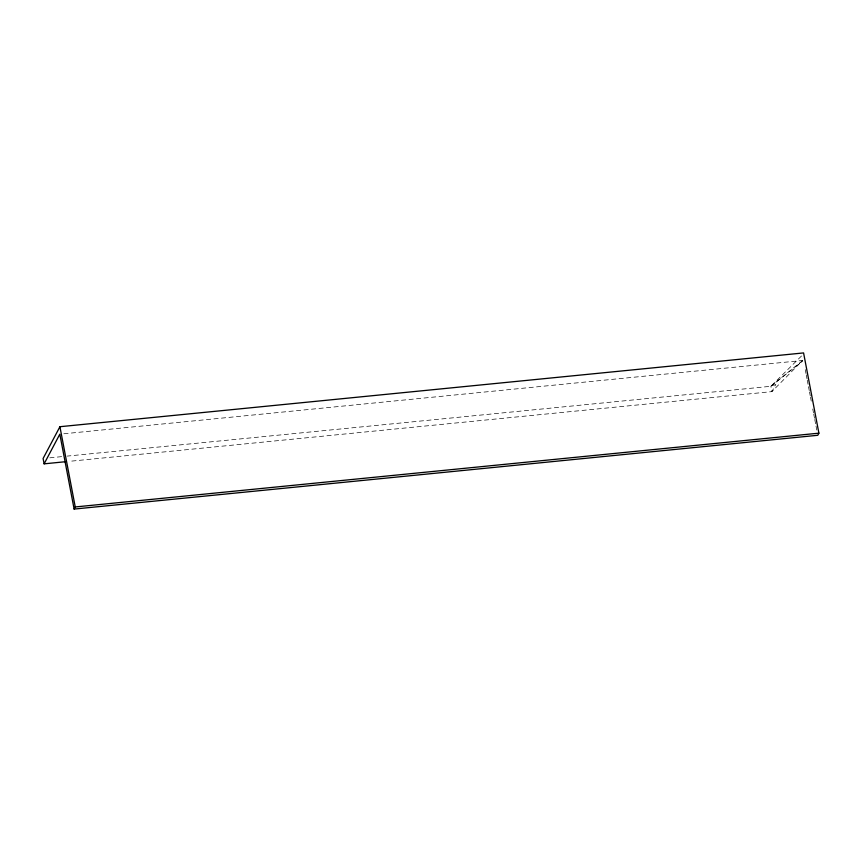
<?xml version="1.0" encoding="UTF-8"?>
<svg xmlns="http://www.w3.org/2000/svg" width="862" height="862" viewBox="0 0 862 862"><rect width="100%" height="100%" fill="white"/><g stroke="black" fill="none" stroke-linecap="round" stroke-linejoin="round"><path stroke-width="0.65" stroke-dasharray="4.31 3.23" d="M63.842 433.78L802.619 360.478L771.889 391.628L69.585 461.31M801.498 355.995L770.865 386.284L67.225 456.095M802.619 360.478L770.865 386.284L771.889 391.628L775.811 384.463L770.865 386.284L802.425 361.232M49.802 457.83L61.859 456.623M805.237 369.593L805.992 373.537M806.239 374.851L806.994 378.784M807.241 380.099L808.244 385.357M808.502 386.672L809.246 390.615M809.504 391.93L810.258 395.873M810.506 397.188L811.261 401.121M812.758 409.008L813.512 412.952M813.76 414.266L814.515 418.21M814.773 419.514L815.775 424.772M816.023 426.087L816.777 430.03"/><path stroke-width="1.29" d="M44.124 463.842L59.823 434.179L74.121 509.076L817.779 435.288L818.9 433.166L803.578 352.924L59.92 426.712L43.1 458.487L44.124 463.842L65.566 461.709M74.121 509.076L75.242 506.953L59.92 426.712M75.242 506.953L818.9 433.166"/></g></svg>
